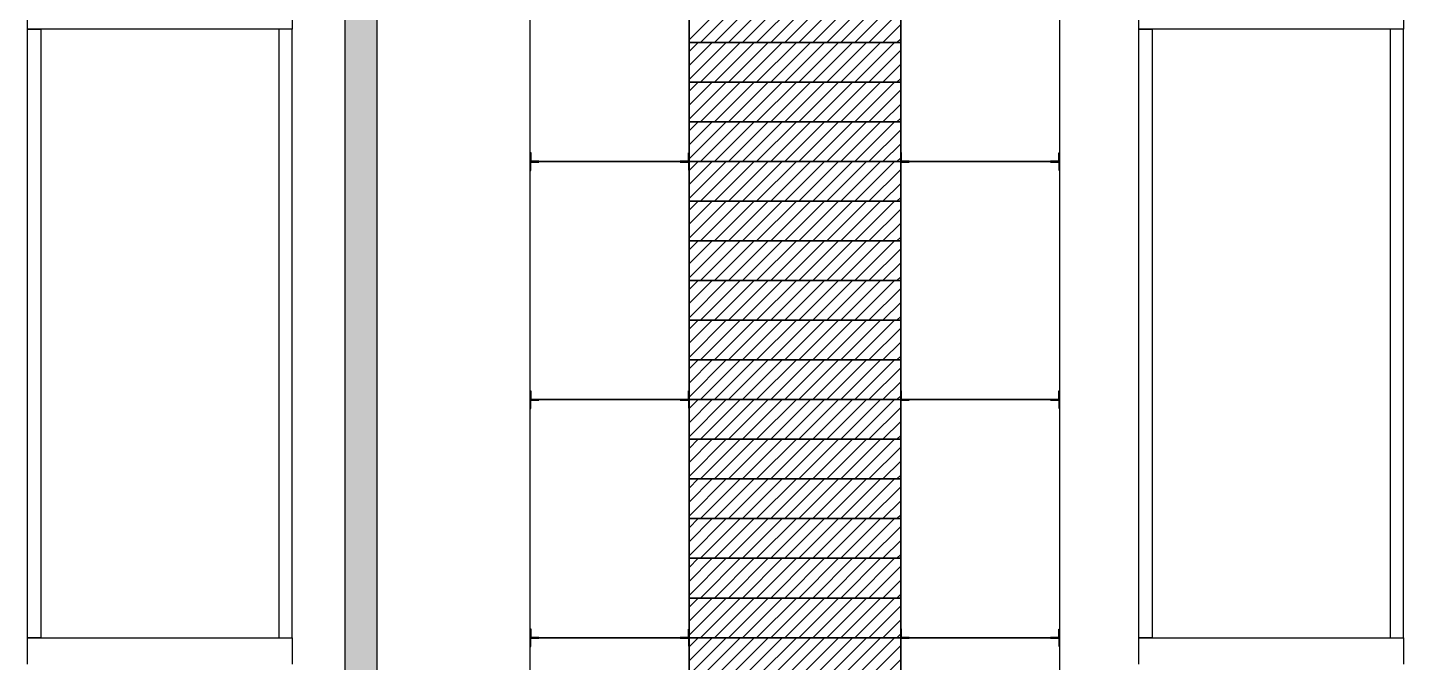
# Model space of a CAD drawing. Header units: millimetres. Extents: x 403 to 619, y 594 to 709.
# Drawn here: x 591.89 to 597.09, y 627.03 to 629.43 of the extents above; entities that cross this region are included whole.
import ezdxf

# ---------------------------------------------------------------- set-up
doc = ezdxf.new("R2010")
doc.units = ezdxf.units.MM
doc.layers.add('BASTIDOR', color=5, linetype='Continuous')

msp = doc.modelspace()

# ---------------------------------------------------------------- hatches: boundary and pattern name
at = {"layer": 'BASTIDOR'}
msp.add_hatch(color=253, dxfattribs=at).paths.add_polyline_path([(593.089582, 615.020915), (593.089582, 634.420915), (593.209582, 634.420915), (593.209582, 615.020915)])

# ---------------------------------------------------------------- linework, layer by layer
at = {"layer": 'BASTIDOR', "color": 253}
for p, q in [((593.089582, 615.020915), (593.089582, 634.420915)), ((593.209582, 634.420915), (593.209582, 615.020915)), ((591.889582, 629.420915), (591.889582, 629.520915)), ((592.889582, 629.520915), (592.889582, 629.420915)), ((594.389582, 629.370915), (594.389582, 629.520915)), ((594.389582, 629.380557), (594.52994, 629.520915)), ((594.432973, 629.370915), (594.582973, 629.520915)), ((594.486006, 629.370915), (594.636006, 629.520915)), ((594.539039, 629.370915), (594.689039, 629.520915)), ((594.592072, 629.370915), (594.742072, 629.520915)), ((594.645105, 629.370915), (594.795105, 629.520915)), ((594.698138, 629.370915), (594.848138, 629.520915)), ((594.751171, 629.370915), (594.901171, 629.520915)), ((594.804204, 629.370915), (594.954204, 629.520915)), ((594.857237, 629.370915), (595.007237, 629.520915)), ((594.91027, 629.370915), (595.06027, 629.520915)), ((594.963303, 629.370915), (595.113303, 629.520915)), ((595.016336, 629.370915), (595.166336, 629.520915)), ((595.189582, 629.520915), (595.189582, 629.370915)), ((596.089582, 629.420915), (596.089582, 629.520915)), ((597.089582, 629.520915), (597.089582, 629.420915)), ((595.069369, 629.370915), (595.189582, 629.491128)), ((592.889582, 629.420915), (591.889582, 629.420915)), ((591.889582, 627.120915), (591.889582, 629.420915)), ((591.889582, 629.420915), (591.939582, 629.420915)), ((591.939582, 629.420915), (591.939582, 627.120915)), ((592.839582, 629.420915), (592.839582, 627.120915)), ((592.889582, 629.420915), (592.839582, 629.420915)), ((592.889582, 627.120915), (592.889582, 629.420915)), ((595.122402, 629.370915), (595.189582, 629.438095)), ((597.089582, 629.420915), (596.089582, 629.420915)), ((596.089582, 627.120915), (596.089582, 629.420915)), ((596.089582, 629.420915), (596.139582, 629.420915)), ((596.139582, 629.420915), (596.139582, 627.120915)), ((597.039582, 629.420915), (597.039582, 627.120915)), ((597.089582, 629.420915), (597.039582, 629.420915)), ((597.089582, 627.120915), (597.089582, 629.420915)), ((594.389582, 629.220915), (594.389582, 629.370915)), ((594.389582, 629.370915), (595.189582, 629.370915)), ((594.389582, 629.336623), (594.423874, 629.370915)), ((594.389582, 629.28359), (594.476907, 629.370915)), ((594.389582, 629.230557), (594.52994, 629.370915)), ((595.189582, 629.370915), (594.389582, 629.370915)), ((594.389582, 629.370915), (594.389582, 629.370915)), ((594.432973, 629.220915), (594.582973, 629.370915)), ((594.486006, 629.220915), (594.636006, 629.370915)), ((594.539039, 629.220915), (594.689039, 629.370915)), ((594.592072, 629.220915), (594.742072, 629.370915)), ((594.645105, 629.220915), (594.795105, 629.370915)), ((594.698138, 629.220915), (594.848138, 629.370915)), ((594.751171, 629.220915), (594.901171, 629.370915)), ((594.804204, 629.220915), (594.954204, 629.370915)), ((594.857237, 629.220915), (595.007237, 629.370915)), ((594.91027, 629.220915), (595.06027, 629.370915)), ((594.963303, 629.220915), (595.113303, 629.370915)), ((595.016336, 629.220915), (595.166336, 629.370915)), ((595.175435, 629.370915), (595.189582, 629.385062)), ((595.189582, 629.370915), (595.189582, 629.220915)), ((595.069369, 629.220915), (595.189582, 629.341128)), ((595.122402, 629.220915), (595.189582, 629.288095)), ((594.389582, 629.220915), (595.189582, 629.220915)), ((594.389582, 629.070915), (594.389582, 629.220915)), ((594.389582, 629.186623), (594.423874, 629.220915)), ((594.389582, 629.13359), (594.476907, 629.220915)), ((594.389582, 629.080557), (594.52994, 629.220915)), ((595.189582, 629.220915), (594.389582, 629.220915)), ((594.389582, 629.220915), (594.389582, 629.220915)), ((594.432973, 629.070915), (594.582973, 629.220915)), ((594.486006, 629.070915), (594.636006, 629.220915)), ((594.539039, 629.070915), (594.689039, 629.220915)), ((594.592072, 629.070915), (594.742072, 629.220915)), ((594.645105, 629.070915), (594.795105, 629.220915)), ((594.698138, 629.070915), (594.848138, 629.220915)), ((594.751171, 629.070915), (594.901171, 629.220915)), ((594.804204, 629.070915), (594.954204, 629.220915)), ((594.857237, 629.070915), (595.007237, 629.220915)), ((594.91027, 629.070915), (595.06027, 629.220915)), ((594.963303, 629.070915), (595.113303, 629.220915)), ((595.016336, 629.070915), (595.166336, 629.220915)), ((595.175435, 629.220915), (595.189582, 629.235062)), ((595.189582, 629.220915), (595.189582, 629.070915)), ((595.069369, 629.070915), (595.189582, 629.191128)), ((595.122402, 629.070915), (595.189582, 629.138095)), ((594.389582, 628.920915), (594.389582, 629.070915)), ((594.389582, 629.070915), (595.189582, 629.070915)), ((594.389582, 629.036623), (594.423874, 629.070915)), ((594.389582, 628.98359), (594.476907, 629.070915)), ((594.389582, 628.930557), (594.52994, 629.070915)), ((595.189582, 629.070915), (594.389582, 629.070915)), ((594.389582, 629.070915), (594.389582, 629.070915)), ((594.432973, 628.920915), (594.582973, 629.070915)), ((594.486006, 628.920915), (594.636006, 629.070915)), ((594.539039, 628.920915), (594.689039, 629.070915)), ((594.592072, 628.920915), (594.742072, 629.070915)), ((594.645105, 628.920915), (594.795105, 629.070915)), ((594.698138, 628.920915), (594.848138, 629.070915)), ((594.751171, 628.920915), (594.901171, 629.070915)), ((594.804204, 628.920915), (594.954204, 629.070915)), ((594.857237, 628.920915), (595.007237, 629.070915)), ((594.91027, 628.920915), (595.06027, 629.070915)), ((594.963303, 628.920915), (595.113303, 629.070915)), ((595.016336, 628.920915), (595.166336, 629.070915)), ((595.175435, 629.070915), (595.189582, 629.085062)), ((595.189582, 629.070915), (595.189582, 628.920915)), ((595.069369, 628.920915), (595.189582, 629.041128)), ((595.122402, 628.920915), (595.189582, 628.988095)), ((594.389582, 628.770915), (594.389582, 628.920915)), ((594.389582, 628.920915), (595.189582, 628.920915)), ((594.389582, 628.886623), (594.423874, 628.920915)), ((594.389582, 628.83359), (594.476907, 628.920915)), ((594.389582, 628.780557), (594.52994, 628.920915)), ((595.189582, 628.920915), (594.389582, 628.920915)), ((594.389582, 628.920915), (594.389582, 628.920915)), ((594.432973, 628.770915), (594.582973, 628.920915)), ((594.486006, 628.770915), (594.636006, 628.920915)), ((594.539039, 628.770915), (594.689039, 628.920915)), ((594.592072, 628.770915), (594.742072, 628.920915)), ((594.645105, 628.770915), (594.795105, 628.920915)), ((594.698138, 628.770915), (594.848138, 628.920915)), ((594.751171, 628.770915), (594.901171, 628.920915)), ((594.804204, 628.770915), (594.954204, 628.920915)), ((594.857237, 628.770915), (595.007237, 628.920915)), ((594.91027, 628.770915), (595.06027, 628.920915)), ((594.963303, 628.770915), (595.113303, 628.920915)), ((595.016336, 628.770915), (595.166336, 628.920915)), ((595.069369, 628.770915), (595.189582, 628.891128)), ((595.175435, 628.920915), (595.189582, 628.935062)), ((595.189582, 628.920915), (595.189582, 628.770915)), ((595.122402, 628.770915), (595.189582, 628.838095)), ((595.175435, 628.770915), (595.189582, 628.785062)), ((594.389582, 628.620915), (594.389582, 628.770915)), ((594.389582, 628.770915), (595.189582, 628.770915)), ((594.389582, 628.736623), (594.423874, 628.770915)), ((594.389582, 628.68359), (594.476907, 628.770915)), ((594.389582, 628.630557), (594.52994, 628.770915)), ((595.189582, 628.770915), (594.389582, 628.770915)), ((594.389582, 628.770915), (594.389582, 628.770915)), ((594.432973, 628.620915), (594.582973, 628.770915)), ((594.486006, 628.620915), (594.636006, 628.770915)), ((594.539039, 628.620915), (594.689039, 628.770915)), ((594.592072, 628.620915), (594.742072, 628.770915)), ((594.645105, 628.620915), (594.795105, 628.770915)), ((594.698138, 628.620915), (594.848138, 628.770915)), ((594.751171, 628.620915), (594.901171, 628.770915)), ((594.804204, 628.620915), (594.954204, 628.770915)), ((594.857237, 628.620915), (595.007237, 628.770915)), ((594.91027, 628.620915), (595.06027, 628.770915)), ((594.963303, 628.620915), (595.113303, 628.770915)), ((595.016336, 628.620915), (595.166336, 628.770915)), ((595.069369, 628.620915), (595.189582, 628.741128)), ((595.189582, 628.770915), (595.189582, 628.620915)), ((595.122402, 628.620915), (595.189582, 628.688095)), ((595.175435, 628.620915), (595.189582, 628.635062)), ((594.389582, 628.620915), (595.189582, 628.620915)), ((594.389582, 628.470915), (594.389582, 628.620915)), ((594.389582, 628.586623), (594.423874, 628.620915)), ((594.389582, 628.53359), (594.476907, 628.620915)), ((594.389582, 628.480557), (594.52994, 628.620915)), ((595.189582, 628.620915), (594.389582, 628.620915)), ((594.389582, 628.620915), (594.389582, 628.620915)), ((594.432973, 628.470915), (594.582973, 628.620915)), ((594.486006, 628.470915), (594.636006, 628.620915)), ((594.539039, 628.470915), (594.689039, 628.620915)), ((594.592072, 628.470915), (594.742072, 628.620915)), ((594.645105, 628.470915), (594.795105, 628.620915)), ((594.698138, 628.470915), (594.848138, 628.620915)), ((594.751171, 628.470915), (594.901171, 628.620915)), ((594.804204, 628.470915), (594.954204, 628.620915)), ((594.857237, 628.470915), (595.007237, 628.620915)), ((594.91027, 628.470915), (595.06027, 628.620915)), ((594.963303, 628.470915), (595.113303, 628.620915)), ((595.016336, 628.470915), (595.166336, 628.620915)), ((595.069369, 628.470915), (595.189582, 628.591128)), ((595.189582, 628.620915), (595.189582, 628.470915)), ((595.122402, 628.470915), (595.189582, 628.538095)), ((595.175435, 628.470915), (595.189582, 628.485062)), ((594.389582, 628.320915), (594.389582, 628.470915)), ((594.389582, 628.470915), (595.189582, 628.470915)), ((594.389582, 628.436623), (594.423874, 628.470915)), ((594.389582, 628.38359), (594.476907, 628.470915)), ((594.389582, 628.330557), (594.52994, 628.470915)), ((595.189582, 628.470915), (594.389582, 628.470915)), ((594.389582, 628.470915), (594.389582, 628.470915)), ((594.432973, 628.320915), (594.582973, 628.470915)), ((594.486006, 628.320915), (594.636006, 628.470915)), ((594.539039, 628.320915), (594.689039, 628.470915)), ((594.592072, 628.320915), (594.742072, 628.470915)), ((594.645105, 628.320915), (594.795105, 628.470915)), ((594.698138, 628.320915), (594.848138, 628.470915)), ((594.751171, 628.320915), (594.901171, 628.470915)), ((594.804204, 628.320915), (594.954204, 628.470915)), ((594.857237, 628.320915), (595.007237, 628.470915)), ((594.91027, 628.320915), (595.06027, 628.470915)), ((594.963303, 628.320915), (595.113303, 628.470915)), ((595.016336, 628.320915), (595.166336, 628.470915)), ((595.069369, 628.320915), (595.189582, 628.441128)), ((595.189582, 628.470915), (595.189582, 628.320915)), ((595.122402, 628.320915), (595.189582, 628.388095)), ((594.389582, 628.170915), (594.389582, 628.320915)), ((594.389582, 628.320915), (595.189582, 628.320915)), ((594.389582, 628.286623), (594.423874, 628.320915)), ((594.389582, 628.23359), (594.476907, 628.320915)), ((594.389582, 628.180557), (594.52994, 628.320915)), ((595.189582, 628.320915), (594.389582, 628.320915)), ((594.389582, 628.320915), (594.389582, 628.320915)), ((594.432973, 628.170915), (594.582973, 628.320915)), ((594.486006, 628.170915), (594.636006, 628.320915)), ((594.539039, 628.170915), (594.689039, 628.320915)), ((594.592072, 628.170915), (594.742072, 628.320915)), ((594.645105, 628.170915), (594.795105, 628.320915)), ((594.698138, 628.170915), (594.848138, 628.320915)), ((594.751171, 628.170915), (594.901171, 628.320915)), ((594.804204, 628.170915), (594.954204, 628.320915)), ((594.857237, 628.170915), (595.007237, 628.320915)), ((594.91027, 628.170915), (595.06027, 628.320915)), ((594.963303, 628.170915), (595.113303, 628.320915)), ((595.016336, 628.170915), (595.166336, 628.320915)), ((595.175435, 628.320915), (595.189582, 628.335062)), ((595.189582, 628.320915), (595.189582, 628.170915)), ((595.069369, 628.170915), (595.189582, 628.291128)), ((595.122402, 628.170915), (595.189582, 628.238095)), ((594.389582, 628.020915), (594.389582, 628.170915)), ((594.389582, 628.170915), (595.189582, 628.170915)), ((594.389582, 628.136623), (594.423874, 628.170915)), ((594.389582, 628.08359), (594.476907, 628.170915)), ((594.389582, 628.030557), (594.52994, 628.170915)), ((595.189582, 628.170915), (594.389582, 628.170915)), ((594.389582, 628.170915), (594.389582, 628.170915)), ((594.432973, 628.020915), (594.582973, 628.170915)), ((594.486006, 628.020915), (594.636006, 628.170915)), ((594.539039, 628.020915), (594.689039, 628.170915)), ((594.592072, 628.020915), (594.742072, 628.170915)), ((594.645105, 628.020915), (594.795105, 628.170915)), ((594.698138, 628.020915), (594.848138, 628.170915)), ((594.751171, 628.020915), (594.901171, 628.170915)), ((594.804204, 628.020915), (594.954204, 628.170915)), ((594.857237, 628.020915), (595.007237, 628.170915)), ((594.91027, 628.020915), (595.06027, 628.170915)), ((594.963303, 628.020915), (595.113303, 628.170915)), ((595.016336, 628.020915), (595.166336, 628.170915)), ((595.175435, 628.170915), (595.189582, 628.185062)), ((595.189582, 628.170915), (595.189582, 628.020915)), ((595.069369, 628.020915), (595.189582, 628.141128)), ((595.122402, 628.020915), (595.189582, 628.088095)), ((594.389582, 627.870915), (594.389582, 628.020915)), ((594.389582, 628.020915), (595.189582, 628.020915)), ((594.389582, 627.986623), (594.423874, 628.020915)), ((594.389582, 627.93359), (594.476907, 628.020915)), ((594.389582, 627.880557), (594.52994, 628.020915)), ((595.189582, 628.020915), (594.389582, 628.020915)), ((594.389582, 628.020915), (594.389582, 628.020915)), ((594.432973, 627.870915), (594.582973, 628.020915)), ((594.486006, 627.870915), (594.636006, 628.020915)), ((594.539039, 627.870915), (594.689039, 628.020915)), ((594.592072, 627.870915), (594.742072, 628.020915)), ((594.645105, 627.870915), (594.795105, 628.020915)), ((594.698138, 627.870915), (594.848138, 628.020915)), ((594.751171, 627.870915), (594.901171, 628.020915)), ((594.804204, 627.870915), (594.954204, 628.020915)), ((594.857237, 627.870915), (595.007237, 628.020915)), ((594.91027, 627.870915), (595.06027, 628.020915)), ((594.963303, 627.870915), (595.113303, 628.020915)), ((595.016336, 627.870915), (595.166336, 628.020915)), ((595.175435, 628.020915), (595.189582, 628.035062)), ((595.189582, 628.020915), (595.189582, 627.870915)), ((595.069369, 627.870915), (595.189582, 627.991128)), ((595.122402, 627.870915), (595.189582, 627.938095)), ((594.389582, 627.720915), (594.389582, 627.870915)), ((594.389582, 627.870915), (595.189582, 627.870915)), ((594.389582, 627.836623), (594.423874, 627.870915)), ((594.389582, 627.78359), (594.476907, 627.870915)), ((594.389582, 627.730557), (594.52994, 627.870915)), ((595.189582, 627.870915), (594.389582, 627.870915)), ((594.389582, 627.870915), (594.389582, 627.870915)), ((594.432973, 627.720915), (594.582973, 627.870915)), ((594.486006, 627.720915), (594.636006, 627.870915)), ((594.539039, 627.720915), (594.689039, 627.870915)), ((594.592072, 627.720915), (594.742072, 627.870915)), ((594.645105, 627.720915), (594.795105, 627.870915)), ((594.698138, 627.720915), (594.848138, 627.870915)), ((594.751171, 627.720915), (594.901171, 627.870915)), ((594.804204, 627.720915), (594.954204, 627.870915)), ((594.857237, 627.720915), (595.007237, 627.870915)), ((594.91027, 627.720915), (595.06027, 627.870915)), ((594.963303, 627.720915), (595.113303, 627.870915)), ((595.016336, 627.720915), (595.166336, 627.870915)), ((595.175435, 627.870915), (595.189582, 627.885062)), ((595.189582, 627.870915), (595.189582, 627.720915)), ((595.069369, 627.720915), (595.189582, 627.841128)), ((595.122402, 627.720915), (595.189582, 627.788095)), ((594.389582, 627.570915), (594.389582, 627.720915)), ((594.389582, 627.720915), (595.189582, 627.720915)), ((594.389582, 627.686623), (594.423874, 627.720915)), ((594.389582, 627.63359), (594.476907, 627.720915)), ((594.389582, 627.580557), (594.52994, 627.720915)), ((595.189582, 627.720915), (594.389582, 627.720915)), ((594.389582, 627.720915), (594.389582, 627.720915)), ((594.432973, 627.570915), (594.582973, 627.720915)), ((594.486006, 627.570915), (594.636006, 627.720915)), ((594.539039, 627.570915), (594.689039, 627.720915)), ((594.592072, 627.570915), (594.742072, 627.720915)), ((594.645105, 627.570915), (594.795105, 627.720915)), ((594.698138, 627.570915), (594.848138, 627.720915)), ((594.751171, 627.570915), (594.901171, 627.720915)), ((594.804204, 627.570915), (594.954204, 627.720915)), ((594.857237, 627.570915), (595.007237, 627.720915)), ((594.91027, 627.570915), (595.06027, 627.720915)), ((594.963303, 627.570915), (595.113303, 627.720915)), ((595.016336, 627.570915), (595.166336, 627.720915)), ((595.175435, 627.720915), (595.189582, 627.735062)), ((595.189582, 627.720915), (595.189582, 627.570915)), ((595.069369, 627.570915), (595.189582, 627.691128)), ((595.122402, 627.570915), (595.189582, 627.638095)), ((594.389582, 627.420915), (594.389582, 627.570915)), ((594.389582, 627.570915), (595.189582, 627.570915)), ((594.389582, 627.536623), (594.423874, 627.570915)), ((594.389582, 627.48359), (594.476907, 627.570915)), ((594.389582, 627.430557), (594.52994, 627.570915)), ((595.189582, 627.570915), (594.389582, 627.570915)), ((594.389582, 627.570915), (594.389582, 627.570915)), ((594.432973, 627.420915), (594.582973, 627.570915)), ((594.486006, 627.420915), (594.636006, 627.570915)), ((594.539039, 627.420915), (594.689039, 627.570915)), ((594.592072, 627.420915), (594.742072, 627.570915)), ((594.645105, 627.420915), (594.795105, 627.570915)), ((594.698138, 627.420915), (594.848138, 627.570915)), ((594.751171, 627.420915), (594.901171, 627.570915)), ((594.804204, 627.420915), (594.954204, 627.570915)), ((594.857237, 627.420915), (595.007237, 627.570915)), ((594.91027, 627.420915), (595.06027, 627.570915)), ((594.963303, 627.420915), (595.113303, 627.570915)), ((595.016336, 627.420915), (595.166336, 627.570915)), ((595.069369, 627.420915), (595.189582, 627.541128)), ((595.175435, 627.570915), (595.189582, 627.585062)), ((595.189582, 627.570915), (595.189582, 627.420915)), ((595.122402, 627.420915), (595.189582, 627.488095)), ((595.175435, 627.420915), (595.189582, 627.435062)), ((594.389582, 627.270915), (594.389582, 627.420915)), ((594.389582, 627.420915), (595.189582, 627.420915)), ((594.389582, 627.386623), (594.423874, 627.420915)), ((594.389582, 627.33359), (594.476907, 627.420915)), ((594.389582, 627.280557), (594.52994, 627.420915)), ((595.189582, 627.420915), (594.389582, 627.420915)), ((594.389582, 627.420915), (594.389582, 627.420915)), ((594.432973, 627.270915), (594.582973, 627.420915)), ((594.486006, 627.270915), (594.636006, 627.420915)), ((594.539039, 627.270915), (594.689039, 627.420915)), ((594.592072, 627.270915), (594.742072, 627.420915)), ((594.645105, 627.270915), (594.795105, 627.420915)), ((594.698138, 627.270915), (594.848138, 627.420915)), ((594.751171, 627.270915), (594.901171, 627.420915)), ((594.804204, 627.270915), (594.954204, 627.420915)), ((594.857237, 627.270915), (595.007237, 627.420915)), ((594.91027, 627.270915), (595.06027, 627.420915)), ((594.963303, 627.270915), (595.113303, 627.420915)), ((595.016336, 627.270915), (595.166336, 627.420915)), ((595.069369, 627.270915), (595.189582, 627.391128)), ((595.189582, 627.420915), (595.189582, 627.270915)), ((595.122402, 627.270915), (595.189582, 627.338095)), ((595.175435, 627.270915), (595.189582, 627.285062)), ((594.389582, 627.270915), (595.189582, 627.270915)), ((594.389582, 627.120915), (594.389582, 627.270915)), ((594.389582, 627.18359), (594.476907, 627.270915)), ((594.389582, 627.236623), (594.423874, 627.270915)), ((594.389582, 627.130557), (594.52994, 627.270915)), ((595.189582, 627.270915), (594.389582, 627.270915)), ((594.389582, 627.270915), (594.389582, 627.270915)), ((594.432973, 627.120915), (594.582973, 627.270915)), ((594.486006, 627.120915), (594.636006, 627.270915)), ((594.539039, 627.120915), (594.689039, 627.270915)), ((594.592072, 627.120915), (594.742072, 627.270915)), ((594.645105, 627.120915), (594.795105, 627.270915)), ((594.698138, 627.120915), (594.848138, 627.270915)), ((594.751171, 627.120915), (594.901171, 627.270915)), ((594.804204, 627.120915), (594.954204, 627.270915)), ((594.857237, 627.120915), (595.007237, 627.270915)), ((594.91027, 627.120915), (595.06027, 627.270915)), ((594.963303, 627.120915), (595.113303, 627.270915)), ((595.016336, 627.120915), (595.166336, 627.270915)), ((595.069369, 627.120915), (595.189582, 627.241128)), ((595.189582, 627.270915), (595.189582, 627.120915)), ((595.122402, 627.120915), (595.189582, 627.188095)), ((591.939582, 627.120915), (591.889582, 627.120915)), ((591.889582, 627.020915), (591.889582, 627.120915)), ((591.889582, 627.120915), (592.889582, 627.120915)), ((592.839582, 627.120915), (592.889582, 627.120915)), ((592.889582, 627.120915), (592.889582, 627.020915)), ((594.389582, 626.970915), (594.389582, 627.120915)), ((594.389582, 627.120915), (595.189582, 627.120915)), ((594.389582, 627.086623), (594.423874, 627.120915)), ((594.389582, 627.03359), (594.476907, 627.120915)), ((594.389582, 626.980557), (594.52994, 627.120915)), ((594.389582, 627.120915), (594.389582, 627.120915)), ((595.189582, 627.120915), (594.389582, 627.120915)), ((594.432973, 626.970915), (594.582973, 627.120915)), ((594.486006, 626.970915), (594.636006, 627.120915)), ((594.539039, 626.970915), (594.689039, 627.120915)), ((594.592072, 626.970915), (594.742072, 627.120915)), ((594.645105, 626.970915), (594.795105, 627.120915)), ((594.698138, 626.970915), (594.848138, 627.120915)), ((594.751171, 626.970915), (594.901171, 627.120915)), ((594.804204, 626.970915), (594.954204, 627.120915)), ((594.857237, 626.970915), (595.007237, 627.120915)), ((594.91027, 626.970915), (595.06027, 627.120915)), ((594.963303, 626.970915), (595.113303, 627.120915)), ((595.016336, 626.970915), (595.166336, 627.120915)), ((595.175435, 627.120915), (595.189582, 627.135062)), ((595.189582, 627.120915), (595.189582, 626.970915)), ((596.139582, 627.120915), (596.089582, 627.120915)), ((596.089582, 627.020915), (596.089582, 627.120915)), ((596.089582, 627.120915), (597.089582, 627.120915)), ((597.039582, 627.120915), (597.089582, 627.120915)), ((597.089582, 627.120915), (597.089582, 627.020915)), ((595.069369, 626.970915), (595.189582, 627.091128)), ((595.122402, 626.970915), (595.189582, 627.038095))]:
    msp.add_line(p, q, dxfattribs=at)
for points in [[(594.389582, 629.820915), (594.389582, 628.920915), (593.789582, 628.920915), (593.789582, 629.820915), (594.389582, 629.820915)], [(595.789582, 629.820915), (595.789582, 628.920915), (595.189582, 628.920915), (595.189582, 629.820915), (595.789582, 629.820915)], [(593.789582, 628.920915), (593.789582, 628.954415), (593.791582, 628.954415), (593.791582, 628.922915), (593.822082, 628.922915), (593.822082, 628.920915), (593.789582, 628.920915)], [(594.389582, 628.920915), (594.356082, 628.920915), (594.356082, 628.922915), (594.387582, 628.922915), (594.387582, 628.953415), (594.389582, 628.953415), (594.389582, 628.920915)], [(595.189582, 628.920915), (595.189582, 628.954415), (595.191582, 628.954415), (595.191582, 628.922915), (595.222082, 628.922915), (595.222082, 628.920915), (595.189582, 628.920915)], [(595.789582, 628.920915), (595.756082, 628.920915), (595.756082, 628.922915), (595.787582, 628.922915), (595.787582, 628.953415), (595.789582, 628.953415), (595.789582, 628.920915)], [(594.389582, 628.920915), (594.389582, 628.020915), (593.789582, 628.020915), (593.789582, 628.920915), (594.389582, 628.920915)], [(593.789582, 628.920915), (593.789582, 628.887415), (593.791582, 628.887415), (593.791582, 628.918915), (593.822082, 628.918915), (593.822082, 628.920915), (593.789582, 628.920915)], [(594.389582, 628.920915), (594.356082, 628.920915), (594.356082, 628.918915), (594.387582, 628.918915), (594.387582, 628.888415), (594.389582, 628.888415), (594.389582, 628.920915)], [(595.789582, 628.920915), (595.789582, 628.020915), (595.189582, 628.020915), (595.189582, 628.920915), (595.789582, 628.920915)], [(595.189582, 628.920915), (595.189582, 628.887415), (595.191582, 628.887415), (595.191582, 628.918915), (595.222082, 628.918915), (595.222082, 628.920915), (595.189582, 628.920915)], [(595.789582, 628.920915), (595.756082, 628.920915), (595.756082, 628.918915), (595.787582, 628.918915), (595.787582, 628.888415), (595.789582, 628.888415), (595.789582, 628.920915)], [(593.789582, 628.020915), (593.789582, 628.054415), (593.791582, 628.054415), (593.791582, 628.022915), (593.822082, 628.022915), (593.822082, 628.020915), (593.789582, 628.020915)], [(594.389582, 628.020915), (594.389582, 627.120915), (593.789582, 627.120915), (593.789582, 628.020915), (594.389582, 628.020915)], [(593.789582, 628.020915), (593.789582, 627.987415), (593.791582, 627.987415), (593.791582, 628.018915), (593.822082, 628.018915), (593.822082, 628.020915), (593.789582, 628.020915)], [(594.389582, 628.020915), (594.356082, 628.020915), (594.356082, 628.022915), (594.387582, 628.022915), (594.387582, 628.053415), (594.389582, 628.053415), (594.389582, 628.020915)], [(594.389582, 628.020915), (594.356082, 628.020915), (594.356082, 628.018915), (594.387582, 628.018915), (594.387582, 627.988415), (594.389582, 627.988415), (594.389582, 628.020915)], [(595.189582, 628.020915), (595.189582, 628.054415), (595.191582, 628.054415), (595.191582, 628.022915), (595.222082, 628.022915), (595.222082, 628.020915), (595.189582, 628.020915)], [(595.789582, 628.020915), (595.789582, 627.120915), (595.189582, 627.120915), (595.189582, 628.020915), (595.789582, 628.020915)], [(595.189582, 628.020915), (595.189582, 627.987415), (595.191582, 627.987415), (595.191582, 628.018915), (595.222082, 628.018915), (595.222082, 628.020915), (595.189582, 628.020915)], [(595.789582, 628.020915), (595.756082, 628.020915), (595.756082, 628.022915), (595.787582, 628.022915), (595.787582, 628.053415), (595.789582, 628.053415), (595.789582, 628.020915)], [(595.789582, 628.020915), (595.756082, 628.020915), (595.756082, 628.018915), (595.787582, 628.018915), (595.787582, 627.988415), (595.789582, 627.988415), (595.789582, 628.020915)], [(593.789582, 627.120915), (593.789582, 627.154415), (593.791582, 627.154415), (593.791582, 627.122915), (593.822082, 627.122915), (593.822082, 627.120915), (593.789582, 627.120915)], [(594.389582, 627.120915), (594.389582, 626.220915), (593.789582, 626.220915), (593.789582, 627.120915), (594.389582, 627.120915)], [(593.789582, 627.120915), (593.789582, 627.087415), (593.791582, 627.087415), (593.791582, 627.118915), (593.822082, 627.118915), (593.822082, 627.120915), (593.789582, 627.120915)], [(594.389582, 627.120915), (594.356082, 627.120915), (594.356082, 627.122915), (594.387582, 627.122915), (594.387582, 627.153415), (594.389582, 627.153415), (594.389582, 627.120915)], [(594.389582, 627.120915), (594.356082, 627.120915), (594.356082, 627.118915), (594.387582, 627.118915), (594.387582, 627.088415), (594.389582, 627.088415), (594.389582, 627.120915)], [(595.189582, 627.120915), (595.189582, 627.154415), (595.191582, 627.154415), (595.191582, 627.122915), (595.222082, 627.122915), (595.222082, 627.120915), (595.189582, 627.120915)], [(595.789582, 627.120915), (595.789582, 626.220915), (595.189582, 626.220915), (595.189582, 627.120915), (595.789582, 627.120915)], [(595.189582, 627.120915), (595.189582, 627.087415), (595.191582, 627.087415), (595.191582, 627.118915), (595.222082, 627.118915), (595.222082, 627.120915), (595.189582, 627.120915)], [(595.789582, 627.120915), (595.756082, 627.120915), (595.756082, 627.122915), (595.787582, 627.122915), (595.787582, 627.153415), (595.789582, 627.153415), (595.789582, 627.120915)], [(595.789582, 627.120915), (595.756082, 627.120915), (595.756082, 627.118915), (595.787582, 627.118915), (595.787582, 627.088415), (595.789582, 627.088415), (595.789582, 627.120915)]]:
    msp.add_lwpolyline(points, dxfattribs=at)

doc.saveas('drawing.dxf')
